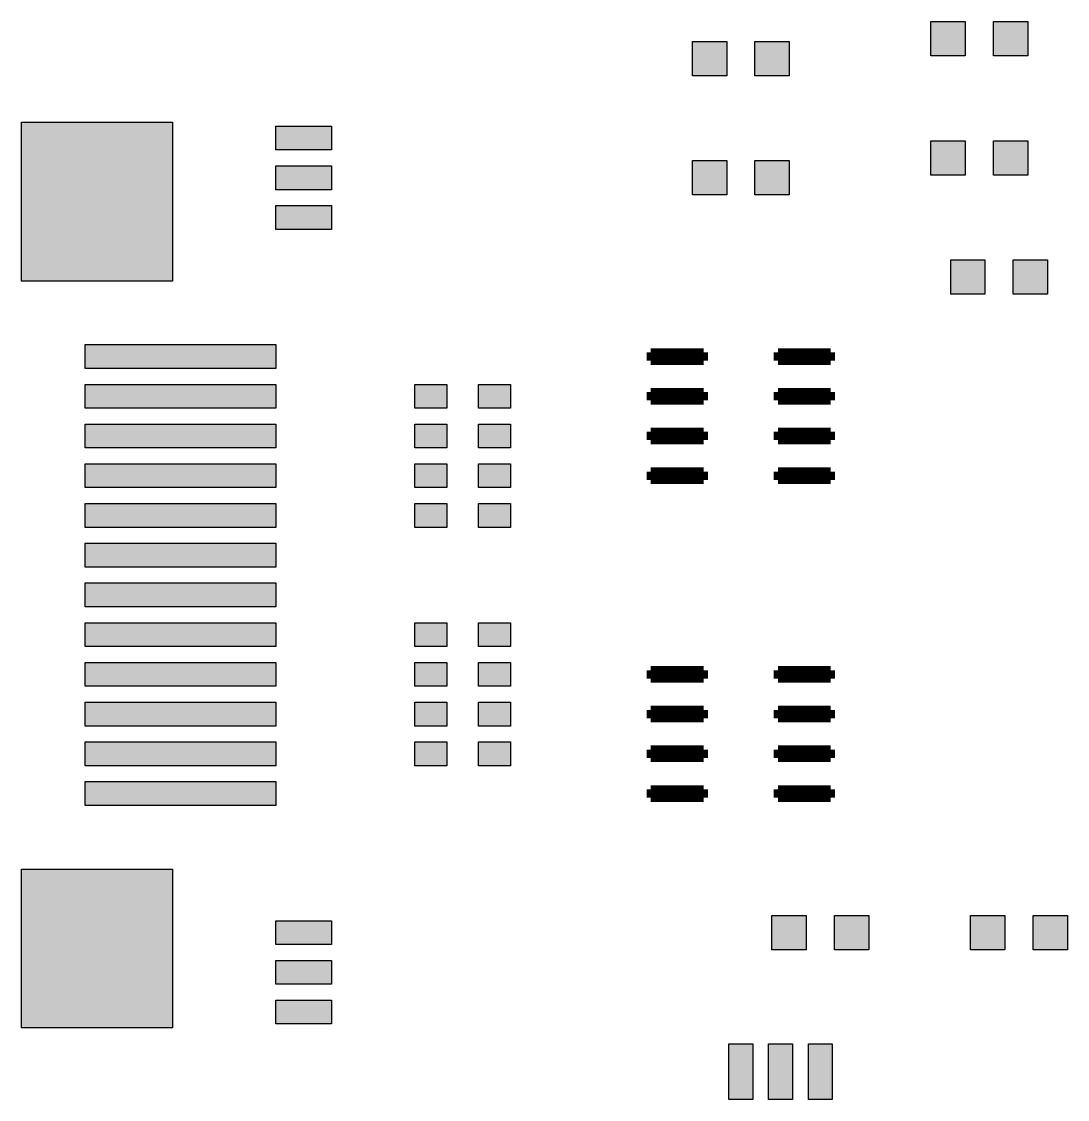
# Model space of a CAD drawing. Header units: millimetres. Extents: x -43 to 75, y 27 to 82.
# Drawn here: x -42.65 to -29.49, y 32.4 to 45.97 of the extents above; entities that cross this region are included whole.
import ezdxf

# ---------------------------------------------------------------- set-up
doc = ezdxf.new("R2010")
doc.units = ezdxf.units.MM
doc.layers.add('solderpaste_top', color=7, linetype='Continuous')

msp = doc.modelspace()

# ---------------------------------------------------------------- hatches: boundary and pattern name
at = {"layer": 'solderpaste_top'}
for points in [[(-31.2096, 45.5341), (-31.2096, 45.9659), (-30.7778, 45.9659), (-30.7778, 45.5341)], [(-30.4222, 45.5341), (-30.4222, 45.9659), (-29.9904, 45.9659), (-29.9904, 45.5341)], [(-34.2096, 45.2841), (-34.2096, 45.7159), (-33.7778, 45.7159), (-33.7778, 45.2841)], [(-33.4222, 45.2841), (-33.4222, 45.7159), (-32.9904, 45.7159), (-32.9904, 45.2841)], [(-42.65, 42.7), (-42.65, 44.7), (-40.75, 44.7), (-40.75, 42.7)], [(-39.45, 44.35), (-39.45, 44.65), (-38.75, 44.65), (-38.75, 44.35)], [(-31.2096, 44.0341), (-31.2096, 44.4659), (-30.7778, 44.4659), (-30.7778, 44.0341)], [(-30.4222, 44.0341), (-30.4222, 44.4659), (-29.9904, 44.4659), (-29.9904, 44.0341)], [(-39.45, 43.85), (-39.45, 44.15), (-38.75, 44.15), (-38.75, 43.85)], [(-34.2096, 43.7841), (-34.2096, 44.2159), (-33.7778, 44.2159), (-33.7778, 43.7841)], [(-33.4222, 43.7841), (-33.4222, 44.2159), (-32.9904, 44.2159), (-32.9904, 43.7841)], [(-39.45, 43.35), (-39.45, 43.65), (-38.75, 43.65), (-38.75, 43.35)], [(-30.9596, 42.5341), (-30.9596, 42.9659), (-30.5278, 42.9659), (-30.5278, 42.5341)], [(-30.1722, 42.5341), (-30.1722, 42.9659), (-29.7404, 42.9659), (-29.7404, 42.5341)], [(-41.85, 41.6), (-41.85, 41.9), (-39.45, 41.9), (-39.45, 41.6)], [(-41.85, 41.1), (-41.85, 41.4), (-39.45, 41.4), (-39.45, 41.1)], [(-37.7, 41.1), (-37.7, 41.4), (-37.3, 41.4), (-37.3, 41.1)], [(-36.9, 41.1), (-36.9, 41.4), (-36.5, 41.4), (-36.5, 41.1)], [(-41.85, 40.6), (-41.85, 40.9), (-39.45, 40.9), (-39.45, 40.6)], [(-37.7, 40.6), (-37.7, 40.9), (-37.3, 40.9), (-37.3, 40.6)], [(-36.9, 40.6), (-36.9, 40.9), (-36.5, 40.9), (-36.5, 40.6)], [(-41.85, 40.1), (-41.85, 40.4), (-39.45, 40.4), (-39.45, 40.1)], [(-37.7, 40.1), (-37.7, 40.4), (-37.3, 40.4), (-37.3, 40.1)], [(-36.9, 40.1), (-36.9, 40.4), (-36.5, 40.4), (-36.5, 40.1)], [(-41.85, 39.6), (-41.85, 39.9), (-39.45, 39.9), (-39.45, 39.6)], [(-37.7, 39.6), (-37.7, 39.9), (-37.3, 39.9), (-37.3, 39.6)], [(-36.9, 39.6), (-36.9, 39.9), (-36.5, 39.9), (-36.5, 39.6)], [(-41.85, 39.1), (-41.85, 39.4), (-39.45, 39.4), (-39.45, 39.1)], [(-41.85, 38.6), (-41.85, 38.9), (-39.45, 38.9), (-39.45, 38.6)], [(-41.85, 38.1), (-41.85, 38.4), (-39.45, 38.4), (-39.45, 38.1)], [(-37.7, 38.1), (-37.7, 38.4), (-37.3, 38.4), (-37.3, 38.1)], [(-36.9, 38.1), (-36.9, 38.4), (-36.5, 38.4), (-36.5, 38.1)], [(-41.85, 37.6), (-41.85, 37.9), (-39.45, 37.9), (-39.45, 37.6)], [(-37.7, 37.6), (-37.7, 37.9), (-37.3, 37.9), (-37.3, 37.6)], [(-36.9, 37.6), (-36.9, 37.9), (-36.5, 37.9), (-36.5, 37.6)], [(-41.85, 37.1), (-41.85, 37.4), (-39.45, 37.4), (-39.45, 37.1)], [(-37.7, 37.1), (-37.7, 37.4), (-37.3, 37.4), (-37.3, 37.1)], [(-36.9, 37.1), (-36.9, 37.4), (-36.5, 37.4), (-36.5, 37.1)], [(-41.85, 36.6), (-41.85, 36.9), (-39.45, 36.9), (-39.45, 36.6)], [(-37.7, 36.6), (-37.7, 36.9), (-37.3, 36.9), (-37.3, 36.6)], [(-36.9, 36.6), (-36.9, 36.9), (-36.5, 36.9), (-36.5, 36.6)], [(-41.85, 36.1), (-41.85, 36.4), (-39.45, 36.4), (-39.45, 36.1)], [(-42.65, 33.3), (-42.65, 35.3), (-40.75, 35.3), (-40.75, 33.3)], [(-39.45, 34.35), (-39.45, 34.65), (-38.75, 34.65), (-38.75, 34.35)], [(-33.2096, 34.2841), (-33.2096, 34.7159), (-32.7778, 34.7159), (-32.7778, 34.2841)], [(-32.4222, 34.2841), (-32.4222, 34.7159), (-31.9904, 34.7159), (-31.9904, 34.2841)], [(-30.7096, 34.2841), (-30.7096, 34.7159), (-30.2778, 34.7159), (-30.2778, 34.2841)], [(-29.9222, 34.2841), (-29.9222, 34.7159), (-29.4904, 34.7159), (-29.4904, 34.2841)], [(-39.45, 33.85), (-39.45, 34.15), (-38.75, 34.15), (-38.75, 33.85)], [(-39.45, 33.35), (-39.45, 33.65), (-38.75, 33.65), (-38.75, 33.35)], [(-33.75, 32.4), (-33.75, 33.1), (-33.45, 33.1), (-33.45, 32.4)], [(-33.25, 32.4), (-33.25, 33.1), (-32.95, 33.1), (-32.95, 32.4)], [(-32.75, 32.4), (-32.75, 33.1), (-32.45, 33.1), (-32.45, 32.4)]]:
    msp.add_hatch(color=171, dxfattribs=at).paths.add_polyline_path(points)

# ---------------------------------------------------------------- linework, layer by layer
at = {"layer": 'solderpaste_top', "color": 171}
for points in [[(-31.2096, 45.5341), (-31.2096, 45.9659), (-30.7778, 45.9659), (-30.7778, 45.5341), (-31.2096, 45.5341)], [(-30.4222, 45.5341), (-30.4222, 45.9659), (-29.9904, 45.9659), (-29.9904, 45.5341), (-30.4222, 45.5341)], [(-34.2096, 45.2841), (-34.2096, 45.7159), (-33.7778, 45.7159), (-33.7778, 45.2841), (-34.2096, 45.2841)], [(-33.4222, 45.2841), (-33.4222, 45.7159), (-32.9904, 45.7159), (-32.9904, 45.2841), (-33.4222, 45.2841)], [(-42.65, 42.7), (-42.65, 44.7), (-40.75, 44.7), (-40.75, 42.7), (-42.65, 42.7)], [(-39.45, 44.35), (-39.45, 44.65), (-38.75, 44.65), (-38.75, 44.35), (-39.45, 44.35)], [(-31.2096, 44.0341), (-31.2096, 44.4659), (-30.7778, 44.4659), (-30.7778, 44.0341), (-31.2096, 44.0341)], [(-30.4222, 44.0341), (-30.4222, 44.4659), (-29.9904, 44.4659), (-29.9904, 44.0341), (-30.4222, 44.0341)], [(-39.45, 43.85), (-39.45, 44.15), (-38.75, 44.15), (-38.75, 43.85), (-39.45, 43.85)], [(-34.2096, 43.7841), (-34.2096, 44.2159), (-33.7778, 44.2159), (-33.7778, 43.7841), (-34.2096, 43.7841)], [(-33.4222, 43.7841), (-33.4222, 44.2159), (-32.9904, 44.2159), (-32.9904, 43.7841), (-33.4222, 43.7841)], [(-39.45, 43.35), (-39.45, 43.65), (-38.75, 43.65), (-38.75, 43.35), (-39.45, 43.35)], [(-30.9596, 42.5341), (-30.9596, 42.9659), (-30.5278, 42.9659), (-30.5278, 42.5341), (-30.9596, 42.5341)], [(-30.1722, 42.5341), (-30.1722, 42.9659), (-29.7404, 42.9659), (-29.7404, 42.5341), (-30.1722, 42.5341)], [(-41.85, 41.6), (-41.85, 41.9), (-39.45, 41.9), (-39.45, 41.6), (-41.85, 41.6)], [(-41.85, 41.1), (-41.85, 41.4), (-39.45, 41.4), (-39.45, 41.1), (-41.85, 41.1)], [(-37.7, 41.1), (-37.7, 41.4), (-37.3, 41.4), (-37.3, 41.1), (-37.7, 41.1)], [(-36.9, 41.1), (-36.9, 41.4), (-36.5, 41.4), (-36.5, 41.1), (-36.9, 41.1)], [(-41.85, 40.6), (-41.85, 40.9), (-39.45, 40.9), (-39.45, 40.6), (-41.85, 40.6)], [(-37.7, 40.6), (-37.7, 40.9), (-37.3, 40.9), (-37.3, 40.6), (-37.7, 40.6)], [(-36.9, 40.6), (-36.9, 40.9), (-36.5, 40.9), (-36.5, 40.6), (-36.9, 40.6)], [(-41.85, 40.1), (-41.85, 40.4), (-39.45, 40.4), (-39.45, 40.1), (-41.85, 40.1)], [(-37.7, 40.1), (-37.7, 40.4), (-37.3, 40.4), (-37.3, 40.1), (-37.7, 40.1)], [(-36.9, 40.1), (-36.9, 40.4), (-36.5, 40.4), (-36.5, 40.1), (-36.9, 40.1)], [(-41.85, 39.6), (-41.85, 39.9), (-39.45, 39.9), (-39.45, 39.6), (-41.85, 39.6)], [(-37.7, 39.6), (-37.7, 39.9), (-37.3, 39.9), (-37.3, 39.6), (-37.7, 39.6)], [(-36.9, 39.6), (-36.9, 39.9), (-36.5, 39.9), (-36.5, 39.6), (-36.9, 39.6)], [(-41.85, 39.1), (-41.85, 39.4), (-39.45, 39.4), (-39.45, 39.1), (-41.85, 39.1)], [(-41.85, 38.6), (-41.85, 38.9), (-39.45, 38.9), (-39.45, 38.6), (-41.85, 38.6)], [(-41.85, 38.1), (-41.85, 38.4), (-39.45, 38.4), (-39.45, 38.1), (-41.85, 38.1)], [(-37.7, 38.1), (-37.7, 38.4), (-37.3, 38.4), (-37.3, 38.1), (-37.7, 38.1)], [(-36.9, 38.1), (-36.9, 38.4), (-36.5, 38.4), (-36.5, 38.1), (-36.9, 38.1)], [(-41.85, 37.6), (-41.85, 37.9), (-39.45, 37.9), (-39.45, 37.6), (-41.85, 37.6)], [(-37.7, 37.6), (-37.7, 37.9), (-37.3, 37.9), (-37.3, 37.6), (-37.7, 37.6)], [(-36.9, 37.6), (-36.9, 37.9), (-36.5, 37.9), (-36.5, 37.6), (-36.9, 37.6)], [(-41.85, 37.1), (-41.85, 37.4), (-39.45, 37.4), (-39.45, 37.1), (-41.85, 37.1)], [(-37.7, 37.1), (-37.7, 37.4), (-37.3, 37.4), (-37.3, 37.1), (-37.7, 37.1)], [(-36.9, 37.1), (-36.9, 37.4), (-36.5, 37.4), (-36.5, 37.1), (-36.9, 37.1)], [(-41.85, 36.6), (-41.85, 36.9), (-39.45, 36.9), (-39.45, 36.6), (-41.85, 36.6)], [(-37.7, 36.6), (-37.7, 36.9), (-37.3, 36.9), (-37.3, 36.6), (-37.7, 36.6)], [(-36.9, 36.6), (-36.9, 36.9), (-36.5, 36.9), (-36.5, 36.6), (-36.9, 36.6)], [(-41.85, 36.1), (-41.85, 36.4), (-39.45, 36.4), (-39.45, 36.1), (-41.85, 36.1)], [(-42.65, 33.3), (-42.65, 35.3), (-40.75, 35.3), (-40.75, 33.3), (-42.65, 33.3)], [(-39.45, 34.35), (-39.45, 34.65), (-38.75, 34.65), (-38.75, 34.35), (-39.45, 34.35)], [(-33.2096, 34.2841), (-33.2096, 34.7159), (-32.7778, 34.7159), (-32.7778, 34.2841), (-33.2096, 34.2841)], [(-32.4222, 34.2841), (-32.4222, 34.7159), (-31.9904, 34.7159), (-31.9904, 34.2841), (-32.4222, 34.2841)], [(-30.7096, 34.2841), (-30.7096, 34.7159), (-30.2778, 34.7159), (-30.2778, 34.2841), (-30.7096, 34.2841)], [(-29.9222, 34.2841), (-29.9222, 34.7159), (-29.4904, 34.7159), (-29.4904, 34.2841), (-29.9222, 34.2841)], [(-39.45, 33.85), (-39.45, 34.15), (-38.75, 34.15), (-38.75, 33.85), (-39.45, 33.85)], [(-39.45, 33.35), (-39.45, 33.65), (-38.75, 33.65), (-38.75, 33.35), (-39.45, 33.35)], [(-33.75, 32.4), (-33.75, 33.1), (-33.45, 33.1), (-33.45, 32.4), (-33.75, 32.4)], [(-33.25, 32.4), (-33.25, 33.1), (-32.95, 33.1), (-32.95, 32.4), (-33.25, 32.4)], [(-32.75, 32.4), (-32.75, 33.1), (-32.45, 33.1), (-32.45, 32.4), (-32.75, 32.4)]]:
    msp.add_lwpolyline(points, dxfattribs=at)
at = {"layer": 'solderpaste_top', "color": 171, "const_width": 0.105}
for points in [[(-34.7325, 41.6975), (-34.7325, 41.8025)], [(-34.7325, 41.8025), (-34.0675, 41.8025)], [(-34.0675, 41.7972), (-34.7325, 41.7972)], [(-34.0675, 41.8025), (-34.0675, 41.6975)], [(-32.4675, 41.8025), (-33.1325, 41.8025)], [(-33.1325, 41.6975), (-33.1325, 41.8025)], [(-33.1325, 41.7972), (-32.4675, 41.7972)], [(-32.4675, 41.8025), (-32.4675, 41.6975)], [(-34.7325, 41.6975), (-34.0675, 41.6975)], [(-32.4675, 41.6975), (-33.1325, 41.6975)], [(-34.7325, 41.1975), (-34.7325, 41.3025)], [(-34.7325, 41.3025), (-34.0675, 41.3025)], [(-34.0675, 41.2972), (-34.7325, 41.2972)], [(-34.7325, 41.1975), (-34.0675, 41.1975)], [(-34.0675, 41.3025), (-34.0675, 41.1975)], [(-32.4675, 41.3025), (-33.1325, 41.3025)], [(-33.1325, 41.1975), (-33.1325, 41.3025)], [(-33.1325, 41.2972), (-32.4675, 41.2972)], [(-32.4675, 41.1975), (-33.1325, 41.1975)], [(-32.4675, 41.3025), (-32.4675, 41.1975)], [(-34.7325, 40.6975), (-34.7325, 40.8025)], [(-34.7325, 40.8025), (-34.0675, 40.8025)], [(-34.0675, 40.7972), (-34.7325, 40.7972)], [(-34.0675, 40.8025), (-34.0675, 40.6975)], [(-32.4675, 40.8025), (-33.1325, 40.8025)], [(-33.1325, 40.6975), (-33.1325, 40.8025)], [(-33.1325, 40.7972), (-32.4675, 40.7972)], [(-32.4675, 40.8025), (-32.4675, 40.6975)], [(-34.7325, 40.6975), (-34.0675, 40.6975)], [(-32.4675, 40.6975), (-33.1325, 40.6975)], [(-34.7325, 40.1975), (-34.7325, 40.3025)], [(-34.7325, 40.3025), (-34.0675, 40.3025)], [(-34.0675, 40.2972), (-34.7325, 40.2972)], [(-34.0675, 40.3025), (-34.0675, 40.1975)], [(-33.1325, 40.3025), (-32.4675, 40.3025)], [(-33.1325, 40.1975), (-33.1325, 40.3025)], [(-33.1325, 40.2972), (-32.4675, 40.2972)], [(-32.4675, 40.3025), (-32.4675, 40.1975)], [(-34.7325, 40.1975), (-34.0675, 40.1975)], [(-32.4675, 40.1975), (-33.1325, 40.1975)], [(-34.7325, 37.6975), (-34.7325, 37.8025)], [(-34.7325, 37.8025), (-34.0675, 37.8025)], [(-34.0675, 37.7972), (-34.7325, 37.7972)], [(-34.0675, 37.8025), (-34.0675, 37.6975)], [(-32.4675, 37.8025), (-33.1325, 37.8025)], [(-33.1325, 37.6975), (-33.1325, 37.8025)], [(-33.1325, 37.7972), (-32.4675, 37.7972)], [(-32.4675, 37.8025), (-32.4675, 37.6975)], [(-34.0675, 37.6975), (-34.7325, 37.6975)], [(-32.4675, 37.6975), (-33.1325, 37.6975)], [(-34.7325, 37.1975), (-34.7325, 37.3025)], [(-34.7325, 37.3025), (-34.0675, 37.3025)], [(-34.0675, 37.2972), (-34.7325, 37.2972)], [(-34.0675, 37.3025), (-34.0675, 37.1975)], [(-32.4675, 37.3025), (-33.1325, 37.3025)], [(-33.1325, 37.1975), (-33.1325, 37.3025)], [(-33.1325, 37.2972), (-32.4675, 37.2972)], [(-32.4675, 37.3025), (-32.4675, 37.1975)], [(-34.7325, 37.1975), (-34.0675, 37.1975)], [(-32.4675, 37.1975), (-33.1325, 37.1975)], [(-34.7325, 36.6975), (-34.7325, 36.8025)], [(-34.7325, 36.8025), (-34.0675, 36.8025)], [(-34.0675, 36.7972), (-34.7325, 36.7972)], [(-34.0675, 36.8025), (-34.0675, 36.6975)], [(-32.4675, 36.8025), (-33.1325, 36.8025)], [(-33.1325, 36.6975), (-33.1325, 36.8025)], [(-33.1325, 36.7972), (-32.4675, 36.7972)], [(-32.4675, 36.8025), (-32.4675, 36.6975)], [(-34.7325, 36.6975), (-34.0675, 36.6975)], [(-32.4675, 36.6975), (-33.1325, 36.6975)], [(-34.7325, 36.1975), (-34.7325, 36.3025)], [(-34.7325, 36.3025), (-34.0675, 36.3025)], [(-34.0675, 36.2972), (-34.7325, 36.2972)], [(-34.7325, 36.1975), (-34.0675, 36.1975)], [(-34.0675, 36.3025), (-34.0675, 36.1975)], [(-33.1325, 36.3025), (-32.4675, 36.3025)], [(-33.1325, 36.1975), (-33.1325, 36.3025)], [(-33.1325, 36.2972), (-32.4675, 36.2972)], [(-32.4675, 36.1975), (-33.1325, 36.1975)], [(-32.4675, 36.3025), (-32.4675, 36.1975)]]:
    msp.add_lwpolyline(points, dxfattribs=at)

doc.saveas('drawing.dxf')
